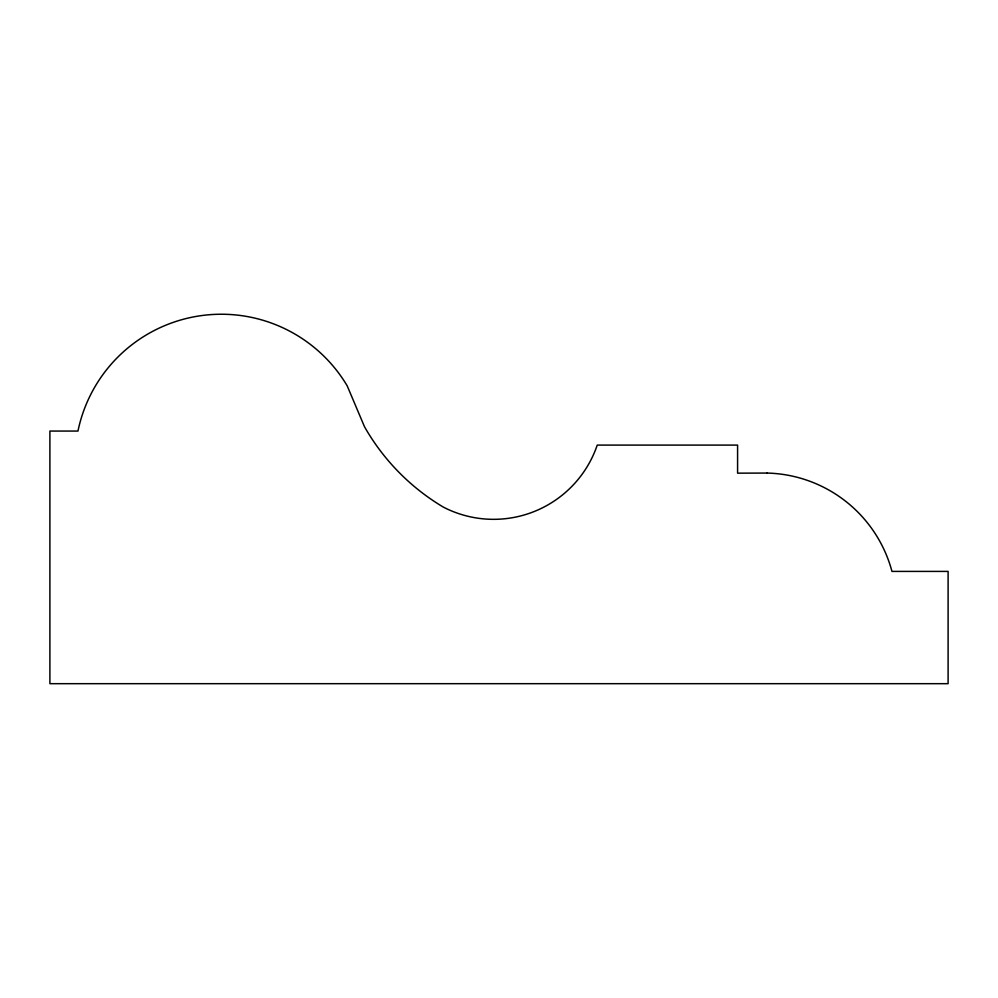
<?xml version="1.0" encoding="UTF-8"?>
<svg xmlns="http://www.w3.org/2000/svg" width="998" height="998" viewBox="0 0 998 998"><rect width="100%" height="100%" fill="white"/><g stroke="black" fill="none" stroke-linecap="round" stroke-linejoin="round"><path stroke-width="1.5" d="M767.138 473.064L737.584 473.164L737.584 445.096L597.241 445.096A109.468 109.468 0 0 1 443.361 507.121A220.109 220.109 0 0 1 364.532 426.795L347.192 385.839A146.394 146.394 0 0 0 77.969 431.061L49.9 431.061L49.9 683.68L948.1 683.68L948.1 571.405L891.963 571.405A132.622 132.622 0 0 0 767.138 473.064"/></g></svg>
